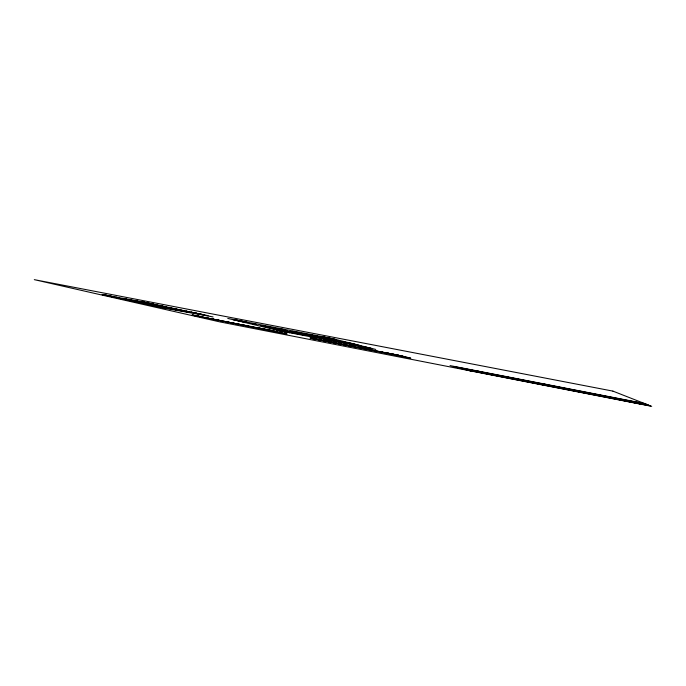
<?xml version="1.0" encoding="UTF-8"?>
<svg xmlns="http://www.w3.org/2000/svg" width="686" height="686" viewBox="0 0 686 686"><rect width="100%" height="100%" fill="white"/><g stroke="black" fill="none" stroke-linecap="round" stroke-linejoin="round"><path stroke-width="1.03" d="M175.539 309.112L179.449 309.978L175.376 309.24M169.836 308.04L166.578 307.397L175.505 309.146M305.716 334.614L309.643 335.368L308.769 335.154M159.135 305.656L156.031 305.099M318.844 336.843L315.731 336.277M162.376 306.942L159.075 306.35M155.936 305.004L151.666 304.224M308.023 335.12L304.164 334.442L308.992 335.42M150.671 304.018L152.155 304.61L146.229 303.666L151.486 304.627M146.127 303.092L147.567 303.323M174.63 309.094L167.35 307.594M143.357 303.101L146.049 303.332M351.566 344.355L350.597 344.183L354.199 344.921M136.463 301.428L131.601 300.357L136.463 301.428L132.295 300.545M276.244 329.203L272.659 328.474L276.278 329.203M188.864 311.821L186.146 311.273L189.765 312.044L187.552 311.538M176.842 309.506L174.93 309.154M186.129 311.264L187.398 311.547M128.085 299.739L125.066 299.139L132.372 300.468M151.357 304.61L156.777 305.827L155.636 305.63M175.35 309.403L176.268 309.48M167.65 307.911C161.947 306.814 173.112 309.017 167.273 307.903M142.491 301.951L146.049 302.586M102.634 294.577L110.986 296.266L105.215 295.057M151.006 305.09L160.027 306.831L151.049 304.996L153.964 305.433M164.314 306.633L165.42 306.891L163.362 306.488L165.592 307.285M191.248 312.224L193.949 312.782M134.868 301.145L133.453 300.931M354.173 344.904L352.381 344.509M150.663 304.095L148.939 303.769L152.584 304.533L149.256 303.572M149.025 303.778L150.062 303.975M127.227 299.593L129.062 300.022M355.588 344.415L298.864 333.559L302.5 334.288L300.374 333.773L301.214 333.979M132.261 300.399L131.292 300.219M147.224 303.221L153.853 304.644M191.334 312.267L204.051 314.9L196.179 313.236M151.88 304.498L160.095 306.127L158.2 305.767M195.742 315.809L192.166 314.994L199.086 316.297M102.197 294.534L107.822 295.623L107.093 295.443M153.124 304.781L152.266 304.584L153.244 304.781M173.421 308.726L173.85 308.803L170.771 308.143M153.93 305.416L153.201 305.261M302.166 334.142L306.633 334.802L305.544 334.579M310.441 335.72L296.832 332.933L297.621 333.044M149.428 303.384L151.452 303.735L144.995 302.449M163.817 306.513L161.887 306.145L163.071 306.428M150.971 304.395L148.313 304.155M150.431 304.112L152.129 304.601M130.006 300.322L133.17 300.888M202.319 314.445L200.672 314.188M152.789 304.944L152.395 304.876M157.591 305.613L156.399 305.347L157.711 305.656M144.163 302.903C145.946 303.332 139.532 301.909 143.777 302.886M152.815 304.635L213.063 316.958L164.949 308.185L102.3 294.568M152.935 304.773L153.441 304.91L152.035 304.584M305.57 334.588L303.049 334.168L305.27 334.708M135.133 300.82L138.615 301.566L135.159 300.845L136.42 301.103M131.069 300.528L130.923 300.477M182.202 310.595L180.401 310.252M637.32 403.102L639.06 403.437M117.323 297.621L115.865 297.295L117.846 297.681L115.814 297.287M304.584 334.399L307.928 335.111L306.496 334.751M636.968 403.016L635.982 402.742M153.784 305.407L154.976 305.682M172.718 308.829L175.213 309.317L173.078 308.906M136.085 301.617L139.841 302.406L136.154 301.634L137.56 301.943M169.716 307.808L171.106 308.057M164.494 306.925L171.749 308.263M127.39 299.516L125.658 299.259L127.587 299.55M130.94 300.142L128.634 299.628L130.117 299.971M146.855 303.092L145.972 302.938L148.665 303.143L142.585 301.986M150.217 303.812L153.681 304.67M134.567 301.094L129.826 299.962M156.237 306.067L157.214 306.205L154.744 305.639M152.669 304.661L152 304.541M153.012 305.304C155.919 305.973 148.262 304.147 152.858 305.27M180.907 310.346L182.845 310.672L175.745 309.112L177.52 309.532M137.406 301.677L139.773 302.08L135.699 301.36M150.714 304.31C149.402 302.792 133.719 300.871 146.204 303.169M152.129 304.455L149.677 304.112L151.066 304.438M151.649 305.004L147.593 304.232L148.622 304.413M366.461 347.553L368.776 347.948L365.449 347.202M148.648 303.349L153.904 304.301L151.28 303.684M146.684 303.461L148.425 303.821M153.235 304.876L152.395 304.713M352.004 343.515L340.925 341.525L359.112 345.29M145.904 302.938L144.42 302.689L147.601 303.401M152.438 304.618L158.809 306.17M155.902 305.279L156.94 305.45M154.873 305.493L158.603 306.127M159.666 306.462L161.973 306.831L161.133 306.599M198.88 313.768L199.446 313.862L193.641 312.782M285.256 331.775L287.194 332.11L284.038 331.398M634.541 402.365L633.581 402.202L635.39 402.528M148.176 303.135L149.857 303.572L149.008 303.392M150.766 303.804L150.071 303.606M103.895 294.869L102.617 294.646L105.275 295.151M110.3 296.095L144.352 302.312M102.557 294.671L155.208 306.025L187.329 311.95L186.746 311.787M280.986 329.109C275.352 328.062 286.585 330.223 280.934 329.177M293.934 331.612C290.615 331.046 300.254 332.856 294.723 331.844M322.12 337.066L320.971 336.86L324.864 337.649L320.379 336.483L327.951 337.915M266.52 326.956L265.979 326.862L269.624 327.608L266.52 326.956L269.049 327.539M294.345 332.35C299.611 333.507 288.952 331.235 294.243 332.401M127.802 299.593L130.88 300.082L130.229 300.331M136.334 301.48L137.432 301.703M145.741 303.281L142.456 302.586M145.741 303.478L152.806 305.176M151.752 304.13L158.698 305.553L156.502 305.424M152.266 304.584L152.181 304.781M180.787 310.346L179.175 310.021M198.691 313.734L197.86 313.571M286.362 331.69C283.695 331.269 290.941 332.556 288.197 332.118M339.956 341.499L339.296 341.388L342.983 342.143L339.956 341.499L342.211 342.031M325.044 339.201C322.103 338.721 329.769 340.102 326.776 339.613M634.799 402.596L633.83 402.408M154.839 305.107L151.057 304.67M238.179 320.551L235.941 320.182L239.131 320.902M152.163 304.567L151.572 304.352M156.485 305.21L154.744 304.858M132.278 300.811L131.755 300.708M169.468 307.894L170.522 308.091M158.406 306.222L159.564 306.462M180.212 310.235L177.648 309.729M150.817 304.207L151.64 304.404M291.782 331.887L311.564 335.986L310.604 335.754M313.776 337.083L314.668 337.238L312.147 336.697M126.704 299.353L122.511 298.642L124.569 299.13M135.013 301.231L136.248 301.488M155.885 305.09L154.007 304.713M157.66 306.085L158.895 306.333M200.252 314.102L196.736 313.416M154.659 305.622L152.086 305.27M305.064 334.494L310.329 335.48M331.681 340.162L329.872 339.853L336.869 341.268L333.962 340.616M295.615 333.302L297.295 333.593L294.285 332.916M312.001 336.672L311.11 336.517L312.807 336.895M286.705 332.11L289.972 332.676L283.627 331.312M638.031 403.222L636.702 402.982M639.566 403.72L646.787 404.74L646.041 404.586M634.07 402.476L635.528 402.725M134.259 301.085L135.562 301.351M151.829 304.541L151.143 304.635M272.591 327.771L270.644 327.428L277.847 328.903L274.623 328.182M178.84 309.978L176.782 309.566M196.522 313.305L193.349 312.653M148.845 304.455L150.911 304.97M156.845 305.922L158.149 306.196M367.739 347.853L371.658 348.531L363.923 346.842M630.726 401.79L623.102 400.41L635.433 402.708M638.434 403.497L638.898 403.608M647.773 405.152L645.517 404.689M147.053 302.86L146.144 302.68M235.332 320.096L245.382 322.043M322.703 336.998L333.567 339.098M147.233 303.169L147.661 303.255M251.308 323.406L256.332 324.375M278.387 328.645L283.532 329.64M292.167 331.312L297.381 332.316M320.251 336.74L325.593 337.778M127.424 299.499L128.994 299.799M154.47 304.824L150.929 304.078M269.221 327.196L279.271 329.143M309.986 335.094L320.413 337.109M175.316 309.292L172.906 309M265.328 326.759L270.241 327.711M332.633 339.802L337.846 340.813M155.971 305.759L157.343 306.033M272.042 328.371L276.904 329.306M298.187 333.439L303.161 334.399M311.487 336.011L316.512 336.989M338.558 341.268L343.703 342.263M288.995 331.955L298.71 333.833M328.354 339.587L338.404 341.542M284.913 331.449L289.655 332.367M310.466 336.406L315.32 337.349M323.458 338.927L328.371 339.887M349.894 344.063L354.911 345.041M278.473 330.378L287.837 332.195M359.593 346.138L369.634 348.085M235.324 323.552L235.924 323.646M639.009 403.214L634.207 402.502M634.01 402.459L630.545 401.61L635.682 402.579M635.553 402.759L637.148 403.076M635.167 402.673L635.905 402.811M628.007 401.284L625.778 400.89L628.573 401.567M148.536 303.323L147.499 303.006M134.01 301.06L131.035 300.399M173.85 309.069L174.621 309.326L173.138 309.052M177.185 309.66L174.287 309.026M302.895 334.322L301.994 334.142M155.19 305.544L152.121 304.996M155.045 305.579L156.468 305.87M331.973 340.222L332.907 340.402M295.34 333.25L294.097 333.01M286.499 331.724L287.314 331.878M325.19 339.227L325.841 339.364M336.131 341.276L342.271 342.357L333.61 340.548M288.06 332.093L287.245 331.93M313.631 337.058L312.988 336.929M326.63 339.587L325.979 339.459M284.939 331.715L283.884 331.501M366.118 347.485L364.995 347.262M364.592 347.185L367.164 347.742M286.165 332.007L282.349 331.244M192.183 314.994L202.499 317.001L199.103 316.297M204.754 317.507L209.059 318.407M208.27 318.227L230.462 322.574M240.537 324.521L274.692 331.201M321.631 340.222L310.175 337.992L324.95 340.993M323.595 340.668L327.891 341.568M327.196 341.414L352.295 346.353M363.074 348.402L398.463 355.194M235.229 323.535L234.458 323.38M644.531 403.531L450.025 365.595L470.956 370.997M453.746 366.556L645.809 404.028M457.365 367.49L647.052 404.517M460.889 368.399L648.261 404.997M636.891 403.016L635.004 402.545M636.917 403.197L646.744 404.954M646.967 404.997L647.635 405.126M464.328 369.291L621.302 399.964M629.045 401.662L628.882 401.627M645.174 404.414L643.751 404.165L644.334 404.388M467.68 370.157L650.585 405.906M631.12 402.09L636.479 403.136M238.539 320.619L239.345 320.774M294.097 331.638L294.826 331.784M322.283 337.092L323.972 337.443M312.91 335.463L305.887 334.219L314.728 336.183M272.891 327.831L273.894 328.028M147.43 303.263L148.365 303.392M129.628 299.816L130.22 300.082M151.477 304.438L150.963 304.267L151.349 304.507M331.355 339.99L324.461 338.764L332.761 340.608M154.95 305.502L154.444 305.399M152.618 305.021L155.55 305.69M335.334 341.122L346.353 343.18L331.664 339.973M363.803 346.867L360.442 346.259L363.76 347.013M635.639 402.751L636.351 402.716M628.205 401.319L628.813 401.456M327.505 337.821L323.543 337.109L326.913 337.889M241.343 321.357L244.782 321.974L241.583 321.237M149.711 303.632L151.503 304.224M130.563 300.151L130.915 300.219M145.235 302.903L151.34 304.241M132.638 300.725L135.785 301.248M146.847 303.504L153.261 304.996M172.014 308.357L172.966 308.546M292.33 332.427L285.067 331.106L292.725 332.821M150.886 304.584L148.468 304.087M334.502 340.959L336.226 341.371M364.197 346.953L357.578 345.675L364.172 347.099M295.323 333.353L306.625 335.488L290.418 332.187L293.754 332.933M153.107 305.193L154.59 305.502M635.699 402.768L636.488 402.922M313.142 335.42L328.765 338.833L301.617 333.362L314.711 335.823M240.915 321.271L247.852 322.591L240.675 321.048M298.804 333.285C297.021 332.916 299.851 333.499 298.753 333.267M308.074 335.077L306.822 334.837M151.435 304.027L154.513 304.61L148.853 303.701M333.259 340.47L320.379 337.924L333.765 340.882M172.855 308.563L173.918 308.734M333.645 340.779L335.017 341.131M157.677 305.587L158.286 305.716M174.338 309.103L169.21 308.048M175.024 309.052L174.09 308.811M296 333.559L281.028 330.283L294.08 332.779M129.637 300.134L130.229 300.254M154.187 305.347L156.862 305.759M171.954 308.606L173.352 308.906M282.812 331.141L279.116 330.472L282.263 331.175M327.839 337.829L328.62 337.984M327.634 338.095L332.71 338.97L328.877 338.104M239.371 320.722L241.669 321.194M240.22 320.954L232.846 319.522L239.577 320.997M241.309 321.408L239.045 320.945M274.297 328.002L265.096 326.287L271.416 327.762M333.087 340.333L333.988 340.522M292.896 332.461L295.512 332.993M364.618 346.979L365.329 347.125M352.424 344.586L351.704 344.441M363.889 347.09L364.583 347.236M147.996 303.529L149.334 303.812M129.525 299.825L128.882 299.688M293.505 333.053L294.766 333.31M129.114 300.065L130.546 300.374M152.944 304.876L153.964 305.133M283.258 331.184L276.338 329.915L282.675 331.261M171.423 308.511L172.375 308.709M129.68 300.194L127.476 299.739M167.17 307.808L166.089 307.628M283.035 331.381L283.721 331.518M150.929 304.867L149.419 304.67M152.584 305.21L149.016 304.584M390.385 353.779L405.006 356.754M328.414 338.009L335.866 339.604L326.853 337.941M274.254 328.105L283.404 330.035L260.826 325.438L287.606 330.892L271.467 327.857M307.86 334.965L308.597 335.12M239.808 321.099L240.563 321.254M313.914 336.517C308.743 335.377 319.393 337.658 314.085 336.483M144.832 302.415L148.125 303.512M151.717 304.078L153.441 304.438M153.355 304.455L154.101 304.601M171.62 308.237L171.08 308.125M147.181 303.358L148.682 303.624M174.398 308.872L179.432 309.969M148.485 303.632L146.418 303.203M174.69 308.932L175.89 309.197M175.153 309.043L175.65 309.146M283.215 331.227L283.961 331.329M170.077 308.228L171.62 308.494M153.99 305.133L158.415 306.067M150.208 304.61L152.524 305.201M128.848 300.031L126.73 299.585M327.368 337.984L323.912 337.323M315.74 336.14L318.853 336.835M300.922 333.936L301.463 334.031M145.158 302.535L144.24 302.346M144.969 302.492L144.412 302.38M148.202 303.255L147.73 303.161L148.793 303.401M135.271 301.145L131.438 300.485M154.976 305.347L158.029 305.922M149.308 304.421L150.954 304.713M117.718 297.647L119.39 298.016L117.52 297.664M150.731 304.721L148.468 304.25M234.346 323.355L233.163 323.106M295.88 333.147L302.603 334.674L291.481 332.324M146.907 303.315L142.928 302.457M155.765 304.867L154.341 304.653L155.199 304.833M169.639 308.143L168.113 307.765M170.394 308.246L167.658 307.722M271.51 330.455L260.517 328.311L263.733 329.066M150.371 303.958L150.817 304.267M106.742 295.366L114.391 297.029L110.343 296.103M127.304 299.713L123.892 298.976M135.399 301.094L139.249 301.96L138.263 301.711M147.679 304.078L148.991 304.361M149.488 304.738L148.133 304.395M152.481 303.967L194.447 312.807M202.876 314.582L208.055 315.68M144.197 302.286L142.868 302.046M150.277 303.941L149.788 303.829M158.475 305.75L157.789 305.682M174.613 309.18L175.196 309.309M136.703 301.188L137.243 301.248M166.99 307.577L168.096 307.825M157.711 305.93L162.445 306.934M126.627 299.568L125.169 299.259M149.222 304.352L147.884 304.07M146.967 303.932L148.21 304.198M169.656 307.98L169.039 307.851M167.238 307.645L168.139 308.014M143.443 303.135L147.499 304.052M177.434 309.506L179.2 309.901M167.058 307.602L165.78 307.319M310.758 335.788L311.564 335.977L311.084 335.857M143.906 302.217L143.391 302.106M166.535 307.491L164.786 307.096M154.736 304.704L155.979 304.996L155.456 304.867M148.227 304.421L146.187 304.001L147.884 304.344M192.286 312.49L191.471 312.302M163.139 306.445L161.965 306.17M145.989 303.726L145.466 303.606M130.872 300.365L126.618 299.413M150.491 304.978L147.541 304.327M252.457 323.638L255.707 324.272L251.925 323.5L255.166 324.212M155.208 306.025L164.949 308.185M144.557 302.989L146.041 303.323M227.752 322.051L242.295 324.95L237.004 323.792L238.591 324.161M202.524 317.009L206.417 317.892M224.288 321.348L227.932 322.086M217.805 320.002L220.317 320.576M212.651 318.999L215.181 319.573M211.237 318.81L213.449 319.316M250.561 326.382L252.945 326.939M243.607 325.121L247.663 325.91M259.042 328.088L260.731 328.483M257.044 327.736L259.094 328.217M158.252 305.416L159.135 305.647M172.743 308.966L177.931 310.175M173.747 308.76L176.859 309.506M310.149 337.984L313.099 338.687M273.234 328.543L275.703 329.134M286.113 331.63L288.446 332.187M237.545 320.396L243.118 321.725M280.806 330.729L285.462 331.835M345.504 345.007L346.747 345.307M338.558 343.532L340.582 344.02M271.656 327.548L276.784 328.783M332.821 342.417L334.879 342.906M331.012 342.177L332.298 342.486M279.665 328.826L282.238 329.452M293.076 332.075L295.503 332.667M299.49 333.628L301.849 334.202M311.77 336.612L313.999 337.152M347.382 345.307L348.865 345.658M369.111 349.483L371.006 349.954M366.967 349.191L368.15 349.474M293.514 331.51L296.026 332.118M306.591 334.699L308.957 335.274M312.85 336.226L315.148 336.783M324.821 339.141L326.99 339.673M363.743 348.557L359.455 347.665L360.716 347.965M383.989 352.441L385.369 352.776M381.905 352.098L383.054 352.381M375.019 350.64L376.888 351.095M312.799 335.514L317.549 336.68M331.184 340.024L335.531 341.096M325.721 337.443L330.498 338.635M362.611 346.61L366.564 347.596M388.705 353.427L386.201 352.81L400.916 355.802M321.725 336.963L324.101 337.555M334.116 340.033L336.354 340.582M351.369 344.295L353.427 344.801M476.041 370.672L479.454 371.572M505.702 376.691L511.653 378.312M537.833 383.431L542.875 384.855M543.552 383.834L546.15 384.589M580.862 391.363L582.954 392.006M619.758 399.432L622.811 400.478M324.495 337.975L311.53 335.36L324.495 337.975M333.37 339.922L337.126 340.693L333.37 339.922M612.881 391.106L34.3 279.656L219.709 321.863L651.7 406.344L612.881 391.106M333.053 338.781L227.778 318.433L279.434 330.729L375.739 349.44L333.053 338.781M275.926 331.441L194.584 315.586L287.057 334.048L275.926 331.441M402.296 356.077L311.821 338.438L410.803 358.195L402.296 356.077"/></g></svg>
